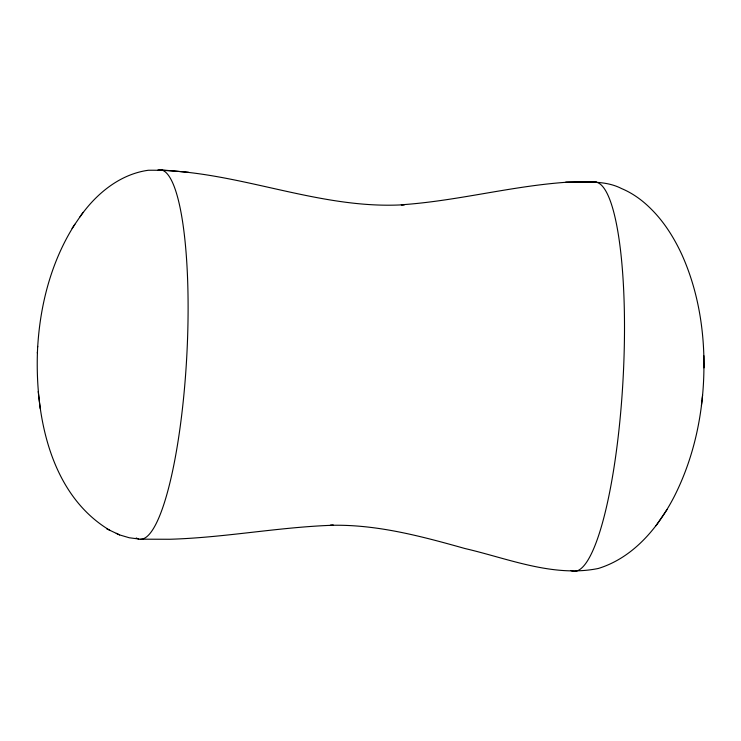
<?xml version="1.0" encoding="UTF-8"?>
<svg xmlns="http://www.w3.org/2000/svg" width="741" height="741" viewBox="0 0 741 741"><rect width="100%" height="100%" fill="white"/><g stroke="black" fill="none" stroke-linecap="round" stroke-linejoin="round"><path stroke-width="1.11" d="M37.689 346.992C40.227 304.023 51.537 260.786 74.85 224.319M703.931 363.034C704.256 409.134 695.03 455.761 674.014 496.979C657.804 528.194 632.962 557.816 598.274 568.486C553.277 577.6 508.178 558.529 465.024 548.544C421.11 536.206 376.317 524.119 330.291 525.323L333.441 525.239C278.616 527.064 224.458 537.707 169.615 539.263L140.595 539.189M37.689 346.408C34.308 412.218 48.915 493.988 109.9 530.343M37.346 353.077L37.43 351.975M701.403 405.577L702.042 399.992M702.107 399.13L702.57 395.12M80.028 216.835C96.052 193.883 119.857 174.163 148.311 170.263C235.092 169.013 317.305 210.175 404.493 204.701L401.316 204.785C456.521 201.08 510.336 186.287 565.503 182.323L569.273 182.221C586.77 182.258 605.425 180.258 621.569 188.566C632.916 193.299 642.882 200.654 651.478 209.379C664.39 222.272 674.18 238.028 681.822 254.524C697.781 289.953 704.339 329.143 703.95 367.851M656.026 525.721L666.993 509.632M72.099 228.385L83.057 212.361M594.634 181.971L565.503 182.323L596.505 182.156M161.538 169.893L188.622 172.32M138.817 539.013L129.277 537.762L119.588 534.909L106.621 528.778M116.235 533.316L119.588 534.909M38.199 391.544L40.236 408.699M703.857 355.726L703.894 362.33M157.926 169.995A185 36.642 -86.9 0 1 186.556 360.145A185 36.642 -86.9 0 1 136.242 537.947M592.707 182.267A194.929 38.615 -86.9 0 1 623.005 380.29A194.929 38.615 -86.9 0 1 570.755 570.459"/></g></svg>
